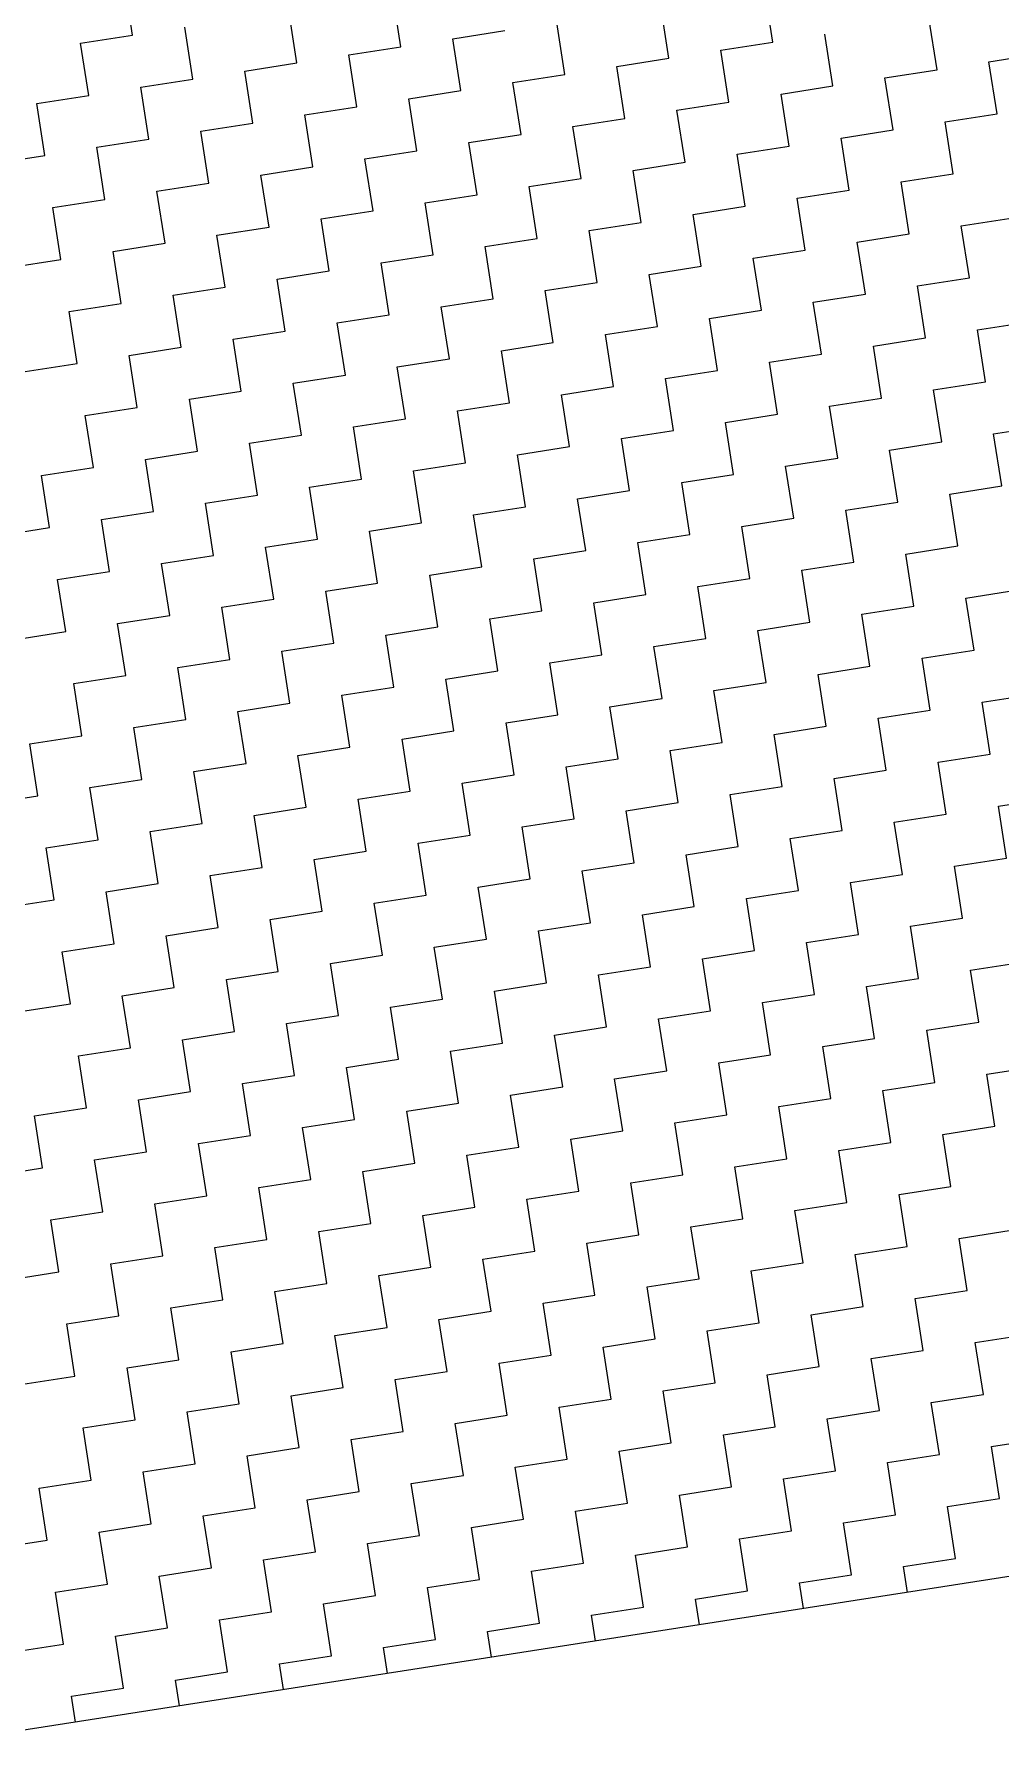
# Model space of a CAD drawing. Header units: metres. Extents: x 288492 to 290465, y 1999120 to 2001541.
# Drawn here: x 290093.8 to 290184.9, y 1999770.1 to 1999930 of the extents above; entities that cross this region are included whole.
import ezdxf

# ---------------------------------------------------------------- set-up
doc = ezdxf.new("R2010")
doc.units = ezdxf.units.M
doc.header["$MEASUREMENT"] = 0
doc.layers.add('POLY_HATCH', color=12, linetype='Continuous')

# ---------------------------------------------------------------- blocks, each defined once
blk = doc.blocks.new('25')
at = {"layer": 'POLY_HATCH', "linetype": 'Continuous'}
for p, q in [((290127.84, 1999895.61), (290127.07, 1999900.66)), ((290153.89, 1999894.39), (290153.12, 1999899.44)), ((290190.05, 1999894.7), (290189.28, 1999899.75)), ((290143.78, 1999892.85), (290143.01, 1999897.91)), ((290179.94, 1999893.16), (290179.17, 1999898.22)), ((290133.66, 1999891.32), (290132.9, 1999896.37)), ((290169.82, 1999891.63), (290169.06, 1999896.69)), ((290205.99, 1999891.94), (290205.22, 1999897)), ((290122.78, 1999894.84), (290127.84, 1999895.61)), ((290123.55, 1999889.78), (290122.78, 1999894.84)), ((290148.83, 1999893.62), (290153.89, 1999894.39)), ((290158.94, 1999895.15), (290164, 1999895.92)), ((290159.71, 1999890.1), (290158.94, 1999895.15)), ((290184.99, 1999893.93), (290190.05, 1999894.7)), ((290195.87, 1999890.41), (290195.11, 1999895.46)), ((290138.72, 1999892.08), (290143.78, 1999892.85)), ((290149.6, 1999888.56), (290148.83, 1999893.62)), ((290174.88, 1999892.4), (290179.94, 1999893.16)), ((290185.76, 1999888.87), (290184.99, 1999893.93)), ((290211.04, 1999892.71), (290216.1, 1999893.48)), ((290211.81, 1999887.65), (290211.04, 1999892.71)), ((290128.61, 1999890.55), (290133.66, 1999891.32)), ((290139.49, 1999887.03), (290138.72, 1999892.08)), ((290164.77, 1999890.86), (290169.82, 1999891.63)), ((290175.65, 1999887.34), (290174.88, 1999892.4)), ((290200.93, 1999891.17), (290205.99, 1999891.94)), ((290201.7, 1999886.12), (290200.93, 1999891.17)), ((290118.49, 1999889.02), (290123.55, 1999889.78)), ((290129.37, 1999885.49), (290128.61, 1999890.55)), ((290154.66, 1999889.33), (290159.71, 1999890.1)), ((290165.54, 1999885.81), (290164.77, 1999890.86)), ((290190.82, 1999889.64), (290195.87, 1999890.41)), ((290191.58, 1999884.58), (290190.82, 1999889.64)), ((290119.26, 1999883.96), (290118.49, 1999889.02)), ((290144.54, 1999887.8), (290149.6, 1999888.56)), ((290145.31, 1999882.74), (290144.54, 1999887.8)), ((290155.42, 1999884.27), (290154.66, 1999889.33)), ((290180.7, 1999888.11), (290185.76, 1999888.87)), ((290181.47, 1999883.05), (290180.7, 1999888.11)), ((290134.43, 1999886.26), (290139.49, 1999887.03)), ((290135.2, 1999881.2), (290134.43, 1999886.26)), ((290170.59, 1999886.57), (290175.65, 1999887.34)), ((290171.36, 1999881.52), (290170.59, 1999886.57)), ((290196.64, 1999885.35), (290201.7, 1999886.12)), ((290206.75, 1999886.89), (290211.81, 1999887.65)), ((290207.52, 1999881.83), (290206.75, 1999886.89)), ((290124.32, 1999884.73), (290129.37, 1999885.49)), ((290125.08, 1999879.67), (290124.32, 1999884.73)), ((290160.48, 1999885.04), (290165.54, 1999885.81)), ((290161.25, 1999879.98), (290160.48, 1999885.04)), ((290186.53, 1999883.82), (290191.58, 1999884.58)), ((290197.41, 1999880.29), (290196.64, 1999885.35)), ((290114.2, 1999883.19), (290119.26, 1999883.96)), ((290150.37, 1999883.51), (290155.42, 1999884.27)), ((290151.13, 1999878.45), (290150.37, 1999883.51)), ((290176.41, 1999882.28), (290181.47, 1999883.05)), ((290187.29, 1999878.76), (290186.53, 1999883.82)), ((290130.14, 1999880.44), (290135.2, 1999881.2)), ((290140.25, 1999881.97), (290145.31, 1999882.74)), ((290141.02, 1999876.92), (290140.25, 1999881.97)), ((290166.3, 1999880.75), (290171.36, 1999881.52)), ((290177.18, 1999877.23), (290176.41, 1999882.28)), ((290202.46, 1999881.06), (290207.52, 1999881.83)), ((290120.03, 1999878.9), (290125.08, 1999879.67)), ((290130.91, 1999875.38), (290130.14, 1999880.44)), ((290156.19, 1999879.22), (290161.25, 1999879.98)), ((290167.07, 1999875.69), (290166.3, 1999880.75)), ((290192.35, 1999879.53), (290197.41, 1999880.29)), ((290193.12, 1999874.47), (290192.35, 1999879.53)), ((290203.23, 1999876.01), (290202.46, 1999881.06)), ((290120.79, 1999873.85), (290120.03, 1999878.9)), ((290146.08, 1999877.68), (290151.13, 1999878.45)), ((290156.96, 1999874.16), (290156.19, 1999879.22)), ((290182.24, 1999877.99), (290187.29, 1999878.76)), ((290183, 1999872.94), (290182.24, 1999877.99)), ((290135.96, 1999876.15), (290141.02, 1999876.92)), ((290146.84, 1999872.63), (290146.08, 1999877.68)), ((290172.13, 1999876.46), (290177.18, 1999877.23)), ((290172.89, 1999871.4), (290172.13, 1999876.46)), ((290208.29, 1999876.77), (290213.34, 1999877.54)), ((290209.05, 1999871.72), (290208.29, 1999876.77)), ((290125.85, 1999874.61), (290130.91, 1999875.38)), ((290126.62, 1999869.56), (290125.85, 1999874.61)), ((290136.73, 1999871.09), (290135.96, 1999876.15)), ((290162.01, 1999874.93), (290167.07, 1999875.69)), ((290162.78, 1999869.87), (290162.01, 1999874.93)), ((290198.17, 1999875.24), (290203.23, 1999876.01)), ((290198.94, 1999870.18), (290198.17, 1999875.24)), ((290115.74, 1999873.08), (290120.79, 1999873.85)), ((290151.9, 1999873.39), (290156.96, 1999874.16)), ((290152.67, 1999868.34), (290151.9, 1999873.39)), ((290177.95, 1999872.17), (290183, 1999872.94)), ((290188.06, 1999873.7), (290193.12, 1999874.47)), ((290188.83, 1999868.65), (290188.06, 1999873.7)), ((290141.79, 1999871.86), (290146.84, 1999872.63)), ((290142.55, 1999866.8), (290141.79, 1999871.86)), ((290167.84, 1999870.64), (290172.89, 1999871.4)), ((290178.72, 1999867.11), (290177.95, 1999872.17)), ((290204, 1999870.95), (290209.05, 1999871.72)), ((290131.67, 1999870.33), (290136.73, 1999871.09)), ((290132.44, 1999865.27), (290131.67, 1999870.33)), ((290157.72, 1999869.1), (290162.78, 1999869.87)), ((290168.6, 1999865.58), (290167.84, 1999870.64)), ((290193.88, 1999869.42), (290198.94, 1999870.18)), ((290204.76, 1999865.89), (290204, 1999870.95)), ((290121.56, 1999868.79), (290126.62, 1999869.56)), ((290122.33, 1999863.74), (290121.56, 1999868.79)), ((290147.61, 1999867.57), (290152.67, 1999868.34)), ((290158.49, 1999864.05), (290157.72, 1999869.1)), ((290183.77, 1999867.88), (290188.83, 1999868.65)), ((290194.65, 1999864.36), (290193.88, 1999869.42)), ((290137.5, 1999866.04), (290142.55, 1999866.8)), ((290148.38, 1999862.51), (290147.61, 1999867.57)), ((290173.66, 1999866.35), (290178.72, 1999867.11)), ((290174.43, 1999861.29), (290173.66, 1999866.35)), ((290184.54, 1999862.82), (290183.77, 1999867.88)), ((290209.82, 1999866.66), (290214.88, 1999867.43)), ((290210.59, 1999861.6), (290209.82, 1999866.66)), ((290127.38, 1999864.5), (290132.44, 1999865.27)), ((290138.26, 1999860.98), (290137.5, 1999866.04)), ((290163.55, 1999864.81), (290168.6, 1999865.58)), ((290164.31, 1999859.76), (290163.55, 1999864.81)), ((290199.71, 1999865.13), (290204.76, 1999865.89)), ((290200.47, 1999860.07), (290199.71, 1999865.13)), ((290117.27, 1999862.97), (290122.33, 1999863.74)), ((290128.15, 1999859.45), (290127.38, 1999864.5)), ((290153.43, 1999863.28), (290158.49, 1999864.05)), ((290154.2, 1999858.22), (290153.43, 1999863.28)), ((290189.6, 1999863.59), (290194.65, 1999864.36)), ((290190.36, 1999858.54), (290189.6, 1999863.59)), ((290143.32, 1999861.75), (290148.38, 1999862.51)), ((290144.09, 1999856.69), (290143.32, 1999861.75)), ((290179.48, 1999862.06), (290184.54, 1999862.82)), ((290180.25, 1999857), (290179.48, 1999862.06)), ((290205.53, 1999860.84), (290210.59, 1999861.6)), ((290133.21, 1999860.21), (290138.26, 1999860.98)), ((290133.97, 1999855.16), (290133.21, 1999860.21)), ((290159.26, 1999858.99), (290164.31, 1999859.76)), ((290169.37, 1999860.52), (290174.43, 1999861.29)), ((290170.14, 1999855.47), (290169.37, 1999860.52)), ((290195.42, 1999859.3), (290200.47, 1999860.07)), ((290206.3, 1999855.78), (290205.53, 1999860.84)), ((290123.09, 1999858.68), (290128.15, 1999859.45)), ((290123.86, 1999853.62), (290123.09, 1999858.68)), ((290149.14, 1999857.46), (290154.2, 1999858.22)), ((290160.02, 1999853.93), (290159.26, 1999858.99)), ((290185.31, 1999857.77), (290190.36, 1999858.54)), ((290196.19, 1999854.25), (290195.42, 1999859.3)), ((290139.03, 1999855.92), (290144.09, 1999856.69)), ((290149.91, 1999852.4), (290149.14, 1999857.46)), ((290175.19, 1999856.23), (290180.25, 1999857)), ((290186.07, 1999852.71), (290185.31, 1999857.77)), ((290211.35, 1999856.55), (290216.41, 1999857.31)), ((290212.12, 1999851.49), (290211.35, 1999856.55)), ((290128.92, 1999854.39), (290133.97, 1999855.16)), ((290139.8, 1999850.87), (290139.03, 1999855.92)), ((290165.08, 1999854.7), (290170.14, 1999855.47)), ((290175.96, 1999851.18), (290175.19, 1999856.23)), ((290201.24, 1999855.01), (290206.3, 1999855.78)), ((290202.01, 1999849.96), (290201.24, 1999855.01)), ((290118.81, 1999852.86), (290123.86, 1999853.62)), ((290129.69, 1999849.33), (290128.92, 1999854.39)), ((290154.97, 1999853.17), (290160.02, 1999853.93)), ((290155.73, 1999848.11), (290154.97, 1999853.17)), ((290165.85, 1999849.64), (290165.08, 1999854.7)), ((290191.13, 1999853.48), (290196.19, 1999854.25)), ((290191.9, 1999848.42), (290191.13, 1999853.48)), ((290119.57, 1999847.8), (290118.81, 1999852.86)), ((290144.85, 1999851.63), (290149.91, 1999852.4)), ((290145.62, 1999846.58), (290144.85, 1999851.63)), ((290181.02, 1999851.95), (290186.07, 1999852.71)), ((290181.78, 1999846.89), (290181.02, 1999851.95)), ((290207.07, 1999850.72), (290212.12, 1999851.49)), ((290134.74, 1999850.1), (290139.8, 1999850.87)), ((290135.51, 1999845.04), (290134.74, 1999850.1)), ((290170.9, 1999850.41), (290175.96, 1999851.18)), ((290171.67, 1999845.36), (290170.9, 1999850.41)), ((290196.95, 1999849.19), (290202.01, 1999849.96)), ((290207.83, 1999845.67), (290207.07, 1999850.72)), ((290124.63, 1999848.57), (290129.69, 1999849.33)), ((290125.4, 1999843.51), (290124.63, 1999848.57)), ((290160.79, 1999848.88), (290165.85, 1999849.64)), ((290161.56, 1999843.82), (290160.79, 1999848.88)), ((290186.84, 1999847.66), (290191.9, 1999848.42)), ((290197.72, 1999844.13), (290196.95, 1999849.19)), ((290114.52, 1999847.03), (290119.57, 1999847.8)), ((290140.56, 1999845.81), (290145.62, 1999846.58)), ((290150.68, 1999847.34), (290155.73, 1999848.11)), ((290151.44, 1999842.29), (290150.68, 1999847.34)), ((290176.73, 1999846.12), (290181.78, 1999846.89)), ((290187.61, 1999842.6), (290186.84, 1999847.66)), ((290130.45, 1999844.28), (290135.51, 1999845.04)), ((290141.33, 1999840.75), (290140.56, 1999845.81)), ((290166.61, 1999844.59), (290171.67, 1999845.36)), ((290177.49, 1999841.07), (290176.73, 1999846.12)), ((290202.78, 1999844.9), (290207.83, 1999845.67)), ((290203.54, 1999839.84), (290202.78, 1999844.9)), ((290120.34, 1999842.74), (290125.4, 1999843.51)), ((290131.22, 1999839.22), (290130.45, 1999844.28)), ((290156.5, 1999843.05), (290161.56, 1999843.82)), ((290167.38, 1999839.53), (290166.61, 1999844.59)), ((290192.66, 1999843.37), (290197.72, 1999844.13)), ((290193.43, 1999838.31), (290192.66, 1999843.37)), ((290121.11, 1999837.69), (290120.34, 1999842.74)), ((290146.39, 1999841.52), (290151.44, 1999842.29)), ((290157.27, 1999838), (290156.5, 1999843.05)), ((290182.55, 1999841.83), (290187.61, 1999842.6)), ((290183.32, 1999836.78), (290182.55, 1999841.83)), ((290136.28, 1999839.99), (290141.33, 1999840.75)), ((290137.04, 1999834.93), (290136.28, 1999839.99)), ((290147.15, 1999836.46), (290146.39, 1999841.52)), ((290172.44, 1999840.3), (290177.49, 1999841.07)), ((290173.2, 1999835.24), (290172.44, 1999840.3)), ((290208.6, 1999840.61), (290213.66, 1999841.38)), ((290209.37, 1999835.55), (290208.6, 1999840.61)), ((290126.16, 1999838.45), (290131.22, 1999839.22)), ((290126.93, 1999833.4), (290126.16, 1999838.45)), ((290162.32, 1999838.76), (290167.38, 1999839.53)), ((290163.09, 1999833.71), (290162.32, 1999838.76)), ((290188.37, 1999837.54), (290193.43, 1999838.31)), ((290198.49, 1999839.08), (290203.54, 1999839.84)), ((290199.25, 1999834.02), (290198.49, 1999839.08)), ((290116.05, 1999836.92), (290121.11, 1999837.69)), ((290152.21, 1999837.23), (290157.27, 1999838)), ((290152.98, 1999832.17), (290152.21, 1999837.23)), ((290178.26, 1999836.01), (290183.32, 1999836.78)), ((290189.14, 1999832.49), (290188.37, 1999837.54)), ((290142.1, 1999835.7), (290147.15, 1999836.46)), ((290142.87, 1999830.64), (290142.1, 1999835.7)), ((290168.15, 1999834.48), (290173.2, 1999835.24)), ((290179.03, 1999830.95), (290178.26, 1999836.01)), ((290204.31, 1999834.79), (290209.37, 1999835.55)), ((290121.87, 1999832.63), (290126.93, 1999833.4)), ((290131.99, 1999834.16), (290137.04, 1999834.93)), ((290132.75, 1999829.11), (290131.99, 1999834.16)), ((290158.03, 1999832.94), (290163.09, 1999833.71)), ((290168.91, 1999829.42), (290168.15, 1999834.48)), ((290194.2, 1999833.25), (290199.25, 1999834.02)), ((290205.08, 1999829.73), (290204.31, 1999834.79)), ((290122.64, 1999827.57), (290121.87, 1999832.63)), ((290147.92, 1999831.41), (290152.98, 1999832.17)), ((290158.8, 1999827.89), (290158.03, 1999832.94)), ((290184.08, 1999831.72), (290189.14, 1999832.49)), ((290184.85, 1999826.66), (290184.08, 1999831.72)), ((290194.96, 1999828.2), (290194.2, 1999833.25)), ((290137.81, 1999829.87), (290142.87, 1999830.64)), ((290148.69, 1999826.35), (290147.92, 1999831.41)), ((290173.97, 1999830.19), (290179.03, 1999830.95)), ((290174.74, 1999825.13), (290173.97, 1999830.19)), ((290210.13, 1999830.5), (290215.19, 1999831.26)), ((290210.9, 1999825.44), (290210.13, 1999830.5)), ((290127.7, 1999828.34), (290132.75, 1999829.11)), ((290138.58, 1999824.82), (290137.81, 1999829.87)), ((290163.86, 1999828.65), (290168.91, 1999829.42)), ((290164.62, 1999823.6), (290163.86, 1999828.65)), ((290200.02, 1999828.96), (290205.08, 1999829.73)), ((290200.79, 1999823.91), (290200.02, 1999828.96)), ((290117.58, 1999826.81), (290122.64, 1999827.57)), ((290118.35, 1999821.75), (290117.58, 1999826.81)), ((290128.46, 1999823.28), (290127.7, 1999828.34)), ((290153.75, 1999827.12), (290158.8, 1999827.89)), ((290154.51, 1999822.06), (290153.75, 1999827.12)), ((290189.91, 1999827.43), (290194.96, 1999828.2)), ((290190.67, 1999822.37), (290189.91, 1999827.43)), ((290143.63, 1999825.58), (290148.69, 1999826.35)), ((290144.4, 1999820.53), (290143.63, 1999825.58)), ((290169.68, 1999824.36), (290174.74, 1999825.13)), ((290179.79, 1999825.9), (290184.85, 1999826.66)), ((290180.56, 1999820.84), (290179.79, 1999825.9)), ((290205.84, 1999824.67), (290210.9, 1999825.44)), ((290133.52, 1999824.05), (290138.58, 1999824.82)), ((290134.29, 1999818.99), (290133.52, 1999824.05)), ((290159.57, 1999822.83), (290164.62, 1999823.6)), ((290170.45, 1999819.31), (290169.68, 1999824.36)), ((290195.73, 1999823.14), (290200.79, 1999823.91)), ((290206.61, 1999819.62), (290205.84, 1999824.67)), ((290123.41, 1999822.52), (290128.46, 1999823.28)), ((290124.17, 1999817.46), (290123.41, 1999822.52)), ((290149.46, 1999821.29), (290154.51, 1999822.06)), ((290160.34, 1999817.77), (290159.57, 1999822.83)), ((290185.62, 1999821.61), (290190.67, 1999822.37)), ((290196.5, 1999818.08), (290195.73, 1999823.14)), ((290113.29, 1999820.98), (290118.35, 1999821.75)), ((290139.34, 1999819.76), (290144.4, 1999820.53)), ((290150.22, 1999816.24), (290149.46, 1999821.29)), ((290175.5, 1999820.07), (290180.56, 1999820.84)), ((290186.38, 1999816.55), (290185.62, 1999821.61)), ((290211.67, 1999820.38), (290216.72, 1999821.15)), ((290212.43, 1999815.33), (290211.67, 1999820.38)), ((290129.23, 1999818.23), (290134.29, 1999818.99)), ((290140.11, 1999814.7), (290139.34, 1999819.76)), ((290165.39, 1999818.54), (290170.45, 1999819.31)), ((290166.16, 1999813.48), (290165.39, 1999818.54)), ((290176.27, 1999815.02), (290175.5, 1999820.07)), ((290201.55, 1999818.85), (290206.61, 1999819.62)), ((290202.32, 1999813.79), (290201.55, 1999818.85)), ((290119.12, 1999816.69), (290124.17, 1999817.46)), ((290130, 1999813.17), (290129.23, 1999818.23)), ((290155.28, 1999817.01), (290160.34, 1999817.77)), ((290156.05, 1999811.95), (290155.28, 1999817.01)), ((290191.44, 1999817.32), (290196.5, 1999818.08)), ((290192.21, 1999812.26), (290191.44, 1999817.32)), ((290119.88, 1999811.64), (290119.12, 1999816.69)), ((290145.17, 1999815.47), (290150.22, 1999816.24)), ((290145.93, 1999810.42), (290145.17, 1999815.47)), ((290181.33, 1999815.78), (290186.38, 1999816.55)), ((290182.09, 1999810.73), (290181.33, 1999815.78)), ((290207.38, 1999814.56), (290212.43, 1999815.33)), ((290135.05, 1999813.94), (290140.11, 1999814.7)), ((290135.82, 1999808.88), (290135.05, 1999813.94)), ((290171.22, 1999814.25), (290176.27, 1999815.02)), ((290171.98, 1999809.19), (290171.22, 1999814.25)), ((290197.26, 1999813.03), (290202.32, 1999813.79)), ((290208.14, 1999809.51), (290207.38, 1999814.56)), ((290124.94, 1999812.4), (290130, 1999813.17)), ((290125.71, 1999807.35), (290124.94, 1999812.4)), ((290150.99, 1999811.18), (290156.05, 1999811.95)), ((290161.1, 1999812.72), (290166.16, 1999813.48)), ((290161.87, 1999807.66), (290161.1, 1999812.72)), ((290187.15, 1999811.49), (290192.21, 1999812.26)), ((290198.03, 1999807.97), (290197.26, 1999813.03)), ((290114.83, 1999810.87), (290119.88, 1999811.64)), ((290140.88, 1999809.65), (290145.93, 1999810.42)), ((290151.76, 1999806.13), (290150.99, 1999811.18)), ((290177.04, 1999809.96), (290182.09, 1999810.73)), ((290187.92, 1999806.44), (290187.15, 1999811.49)), ((290130.76, 1999808.11), (290135.82, 1999808.88)), ((290141.64, 1999804.59), (290140.88, 1999809.65)), ((290166.93, 1999808.43), (290171.98, 1999809.19)), ((290177.81, 1999804.9), (290177.04, 1999809.96)), ((290203.09, 1999808.74), (290208.14, 1999809.51)), ((290203.85, 1999803.68), (290203.09, 1999808.74)), ((290120.65, 1999806.58), (290125.71, 1999807.35)), ((290131.53, 1999803.06), (290130.76, 1999808.11)), ((290156.81, 1999806.89), (290161.87, 1999807.66)), ((290167.69, 1999803.37), (290166.93, 1999808.43)), ((290192.97, 1999807.2), (290198.03, 1999807.97)), ((290193.74, 1999802.15), (290192.97, 1999807.2)), ((290121.42, 1999801.52), (290120.65, 1999806.58)), ((290146.7, 1999805.36), (290151.76, 1999806.13)), ((290147.47, 1999800.3), (290146.7, 1999805.36)), ((290157.58, 1999801.84), (290156.81, 1999806.89)), ((290182.86, 1999805.67), (290187.92, 1999806.44)), ((290183.63, 1999800.61), (290182.86, 1999805.67)), ((290136.59, 1999803.82), (290141.64, 1999804.59)), ((290137.35, 1999798.77), (290136.59, 1999803.82)), ((290172.75, 1999804.14), (290177.81, 1999804.9)), ((290173.52, 1999799.08), (290172.75, 1999804.14)), ((290198.8, 1999802.91), (290203.85, 1999803.68)), ((290208.91, 1999804.45), (290213.97, 1999805.22)), ((290209.68, 1999799.39), (290208.91, 1999804.45)), ((290126.47, 1999802.29), (290131.53, 1999803.06)), ((290127.24, 1999797.23), (290126.47, 1999802.29)), ((290162.64, 1999802.6), (290167.69, 1999803.37)), ((290163.4, 1999797.55), (290162.64, 1999802.6)), ((290188.68, 1999801.38), (290193.74, 1999802.15)), ((290199.56, 1999797.86), (290198.8, 1999802.91)), ((290116.36, 1999800.76), (290121.42, 1999801.52)), ((290152.52, 1999801.07), (290157.58, 1999801.84)), ((290153.29, 1999796.01), (290152.52, 1999801.07)), ((290178.57, 1999799.85), (290183.63, 1999800.61)), ((290189.45, 1999796.32), (290188.68, 1999801.38)), ((290132.3, 1999798), (290137.35, 1999798.77)), ((290142.41, 1999799.54), (290147.47, 1999800.3)), ((290143.18, 1999794.48), (290142.41, 1999799.54)), ((290168.46, 1999798.31), (290173.52, 1999799.08)), ((290179.34, 1999794.79), (290178.57, 1999799.85)), ((290204.62, 1999798.63), (290209.68, 1999799.39)), ((290122.18, 1999796.47), (290127.24, 1999797.23)), ((290133.06, 1999792.95), (290132.3, 1999798)), ((290158.35, 1999796.78), (290163.4, 1999797.55)), ((290169.23, 1999793.26), (290168.46, 1999798.31)), ((290194.51, 1999797.09), (290199.56, 1999797.86)), ((290195.28, 1999792.04), (290194.51, 1999797.09)), ((290205.39, 1999793.57), (290204.62, 1999798.63)), ((290122.95, 1999791.41), (290122.18, 1999796.47)), ((290148.23, 1999795.25), (290153.29, 1999796.01)), ((290159.11, 1999791.72), (290158.35, 1999796.78)), ((290184.4, 1999795.56), (290189.45, 1999796.32)), ((290185.16, 1999790.5), (290184.4, 1999795.56)), ((290138.12, 1999793.71), (290143.18, 1999794.48)), ((290149, 1999790.19), (290148.23, 1999795.25)), ((290174.28, 1999794.02), (290179.34, 1999794.79)), ((290175.05, 1999788.97), (290174.28, 1999794.02)), ((290210.44, 1999794.34), (290215.5, 1999795.1)), ((290211.21, 1999789.28), (290210.44, 1999794.34)), ((290128.01, 1999792.18), (290133.06, 1999792.95)), ((290128.77, 1999787.12), (290128.01, 1999792.18)), ((290138.89, 1999788.66), (290138.12, 1999793.71)), ((290164.17, 1999792.49), (290169.23, 1999793.26)), ((290164.94, 1999787.43), (290164.17, 1999792.49)), ((290200.33, 1999792.8), (290205.39, 1999793.57)), ((290201.1, 1999787.75), (290200.33, 1999792.8)), ((290117.9, 1999790.64), (290122.95, 1999791.41)), ((290118.66, 1999785.59), (290117.9, 1999790.64)), ((290154.06, 1999790.96), (290159.11, 1999791.72)), ((290154.82, 1999785.9), (290154.06, 1999790.96)), ((290180.11, 1999789.73), (290185.16, 1999790.5)), ((290190.22, 1999791.27), (290195.28, 1999792.04)), ((290190.99, 1999786.21), (290190.22, 1999791.27)), ((290143.94, 1999789.42), (290149, 1999790.19)), ((290144.71, 1999784.37), (290143.94, 1999789.42)), ((290169.99, 1999788.2), (290175.05, 1999788.97)), ((290180.87, 1999784.68), (290180.11, 1999789.73)), ((290206.15, 1999788.51), (290211.21, 1999789.28)), ((290133.83, 1999787.89), (290138.89, 1999788.66)), ((290134.6, 1999782.83), (290133.83, 1999787.89)), ((290159.88, 1999786.67), (290164.94, 1999787.43)), ((290170.76, 1999783.14), (290169.99, 1999788.2)), ((290196.04, 1999786.98), (290201.1, 1999787.75)), ((290206.92, 1999783.46), (290206.15, 1999788.51)), ((290113.61, 1999784.82), (290118.66, 1999785.59)), ((290123.72, 1999786.36), (290128.77, 1999787.12)), ((290124.49, 1999781.3), (290123.72, 1999786.36)), ((290149.77, 1999785.13), (290154.82, 1999785.9)), ((290160.65, 1999781.61), (290159.88, 1999786.67)), ((290185.93, 1999785.44), (290190.99, 1999786.21)), ((290196.81, 1999781.92), (290196.04, 1999786.98)), ((290139.65, 1999783.6), (290144.71, 1999784.37)), ((290150.53, 1999780.08), (290149.77, 1999785.13)), ((290175.82, 1999783.91), (290180.87, 1999784.68)), ((290176.58, 1999778.85), (290175.82, 1999783.91)), ((290186.7, 1999780.39), (290185.93, 1999785.44)), ((290129.54, 1999782.07), (290134.6, 1999782.83)), ((290140.42, 1999778.54), (290139.65, 1999783.6)), ((290165.7, 1999782.38), (290170.76, 1999783.14)), ((290166.47, 1999777.32), (290165.7, 1999782.38)), ((290201.87, 1999782.69), (290206.92, 1999783.46)), ((290202.63, 1999777.63), (290201.87, 1999782.69)), ((290119.43, 1999780.53), (290124.49, 1999781.3)), ((290130.31, 1999777.01), (290129.54, 1999782.07)), ((290155.59, 1999780.84), (290160.65, 1999781.61)), ((290156.36, 1999775.79), (290155.59, 1999780.84)), ((290191.75, 1999781.16), (290196.81, 1999781.92)), ((290192.52, 1999776.1), (290191.75, 1999781.16)), ((290120.2, 1999775.48), (290119.43, 1999780.53)), ((290145.48, 1999779.31), (290150.53, 1999780.08)), ((290146.24, 1999774.25), (290145.48, 1999779.31)), ((290181.64, 1999779.62), (290186.7, 1999780.39)), ((290182.41, 1999774.57), (290181.64, 1999779.62)), ((290207.69, 1999778.4), (290212.75, 1999779.17)), ((290135.37, 1999777.78), (290140.42, 1999778.54)), ((290136.13, 1999772.72), (290135.37, 1999777.78)), ((290161.41, 1999776.55), (290166.47, 1999777.32)), ((290171.53, 1999778.09), (290176.58, 1999778.85)), ((290172.29, 1999773.03), (290171.53, 1999778.09)), ((290197.58, 1999776.87), (290202.63, 1999777.63)), ((290208.46, 1999773.34), (290207.69, 1999778.4)), ((290125.25, 1999776.24), (290130.31, 1999777.01)), ((290126.02, 1999771.19), (290125.25, 1999776.24)), ((290151.3, 1999775.02), (290156.36, 1999775.79)), ((290162.18, 1999771.5), (290161.41, 1999776.55)), ((290187.46, 1999775.33), (290192.52, 1999776.1)), ((290198.34, 1999771.81), (290197.58, 1999776.87)), ((290115.14, 1999774.71), (290120.2, 1999775.48)), ((290141.19, 1999773.49), (290146.24, 1999774.25)), ((290152.07, 1999769.96), (290151.3, 1999775.02)), ((290177.35, 1999773.8), (290182.41, 1999774.57)), ((290188.23, 1999770.28), (290187.46, 1999775.33)), ((290131.08, 1999771.95), (290136.13, 1999772.72)), ((290141.96, 1999768.43), (290141.19, 1999773.49)), ((290167.24, 1999772.26), (290172.29, 1999773.03)), ((290178.12, 1999768.74), (290177.35, 1999773.8)), ((290203.4, 1999772.58), (290208.46, 1999773.34)), ((290204.17, 1999767.52), (290203.4, 1999772.58)), ((290120.96, 1999770.42), (290126.02, 1999771.19)), ((290131.84, 1999766.9), (290131.08, 1999771.95)), ((290157.12, 1999770.73), (290162.18, 1999771.5)), ((290157.89, 1999765.67), (290157.12, 1999770.73)), ((290168, 1999767.21), (290167.24, 1999772.26)), ((290193.29, 1999771.04), (290198.34, 1999771.81)), ((290194.05, 1999765.99), (290193.29, 1999771.04)), ((290121.73, 1999765.36), (290120.96, 1999770.42)), ((290147.01, 1999769.2), (290152.07, 1999769.96)), ((290147.78, 1999764.14), (290147.01, 1999769.2)), ((290183.17, 1999769.51), (290188.23, 1999770.28)), ((290183.94, 1999764.45), (290183.17, 1999769.51)), ((290209.22, 1999768.29), (290214.28, 1999769.05)), ((290136.9, 1999767.66), (290141.96, 1999768.43)), ((290137.67, 1999762.61), (290136.9, 1999767.66)), ((290173.06, 1999767.98), (290178.12, 1999768.74)), ((290173.83, 1999762.92), (290173.06, 1999767.98)), ((290199.11, 1999766.75), (290204.17, 1999767.52)), ((290209.99, 1999763.23), (290209.22, 1999768.29)), ((290126.79, 1999766.13), (290131.84, 1999766.9)), ((290127.55, 1999761.07), (290126.79, 1999766.13)), ((290162.95, 1999766.44), (290168, 1999767.21)), ((290163.71, 1999761.38), (290162.95, 1999766.44)), ((290189, 1999765.22), (290194.05, 1999765.99)), ((290199.88, 1999761.7), (290199.11, 1999766.75)), ((290116.67, 1999764.6), (290121.73, 1999765.36)), ((290142.72, 1999763.37), (290147.78, 1999764.14)), ((290152.84, 1999764.91), (290157.89, 1999765.67)), ((290153.6, 1999759.85), (290152.84, 1999764.91)), ((290178.88, 1999763.69), (290183.94, 1999764.45)), ((290189.76, 1999760.16), (290189, 1999765.22)), ((290132.61, 1999761.84), (290137.67, 1999762.61)), ((290143.49, 1999758.32), (290142.72, 1999763.37)), ((290168.77, 1999762.15), (290173.83, 1999762.92)), ((290179.65, 1999758.63), (290178.88, 1999763.69)), ((290204.93, 1999762.46), (290209.99, 1999763.23)), ((290205.7, 1999757.41), (290204.93, 1999762.46)), ((290122.5, 1999760.31), (290127.55, 1999761.07)), ((290133.38, 1999756.78), (290132.61, 1999761.84)), ((290158.66, 1999760.62), (290163.71, 1999761.38)), ((290169.54, 1999757.1), (290168.77, 1999762.15)), ((290194.82, 1999760.93), (290199.88, 1999761.7)), ((290195.59, 1999755.87), (290194.82, 1999760.93)), ((290123.26, 1999755.25), (290122.5, 1999760.31)), ((290148.55, 1999759.08), (290153.6, 1999759.85)), ((290159.43, 1999755.56), (290158.66, 1999760.62)), ((290184.71, 1999759.4), (290189.76, 1999760.16)), ((290185.47, 1999754.34), (290184.71, 1999759.4)), ((290138.43, 1999757.55), (290143.49, 1999758.32)), ((290139.2, 1999752.49), (290138.43, 1999757.55)), ((290149.31, 1999754.03), (290148.55, 1999759.08)), ((290174.59, 1999757.86), (290179.65, 1999758.63)), ((290175.36, 1999752.81), (290174.59, 1999757.86)), ((290210.76, 1999758.17), (290215.81, 1999758.94)), ((290211.52, 1999753.12), (290210.76, 1999758.17)), ((290128.32, 1999756.02), (290133.38, 1999756.78)), ((290129.09, 1999750.96), (290128.32, 1999756.02)), ((290164.48, 1999756.33), (290169.54, 1999757.1)), ((290165.25, 1999751.27), (290164.48, 1999756.33)), ((290190.53, 1999755.11), (290195.59, 1999755.87)), ((290200.64, 1999756.64), (290205.7, 1999757.41)), ((290201.41, 1999751.58), (290200.64, 1999756.64)), ((290118.21, 1999754.48), (290123.26, 1999755.25)), ((290118.97, 1999749.43), (290118.21, 1999754.48)), ((290154.37, 1999754.79), (290159.43, 1999755.56)), ((290155.14, 1999749.74), (290154.37, 1999754.79)), ((290180.42, 1999753.57), (290185.47, 1999754.34)), ((290191.3, 1999750.05), (290190.53, 1999755.11)), ((290144.26, 1999753.26), (290149.31, 1999754.03)), ((290145.02, 1999748.2), (290144.26, 1999753.26)), ((290170.3, 1999752.04), (290175.36, 1999752.81)), ((290181.18, 1999748.52), (290180.42, 1999753.57)), ((290206.47, 1999752.35), (290211.52, 1999753.12)), ((290124.03, 1999750.19), (290129.09, 1999750.96)), ((290134.14, 1999751.73), (290139.2, 1999752.49)), ((290134.91, 1999746.67), (290134.14, 1999751.73)), ((290160.19, 1999750.51), (290165.25, 1999751.27)), ((290171.07, 1999746.98), (290170.3, 1999752.04)), ((290196.35, 1999750.82), (290201.41, 1999751.58)), ((290207.23, 1999747.29), (290206.47, 1999752.35)), ((290113.92, 1999748.66), (290118.97, 1999749.43)), ((290124.8, 1999745.14), (290124.03, 1999750.19)), ((290150.08, 1999748.97), (290155.14, 1999749.74)), ((290160.96, 1999745.45), (290160.19, 1999750.51)), ((290186.24, 1999749.28), (290191.3, 1999750.05)), ((290187.01, 1999744.23), (290186.24, 1999749.28)), ((290197.12, 1999745.76), (290196.35, 1999750.82)), ((290139.97, 1999747.44), (290145.02, 1999748.2)), ((290150.85, 1999743.91), (290150.08, 1999748.97)), ((290176.13, 1999747.75), (290181.18, 1999748.52)), ((290176.9, 1999742.69), (290176.13, 1999747.75)), ((290129.85, 1999745.9), (290134.91, 1999746.67)), ((290140.73, 1999742.38), (290139.97, 1999747.44)), ((290166.02, 1999746.22), (290171.07, 1999746.98)), ((290166.78, 1999741.16), (290166.02, 1999746.22)), ((290202.18, 1999746.53), (290207.23, 1999747.29)), ((290202.56, 1999744.03), (290202.18, 1999746.53)), ((290119.74, 1999744.37), (290124.8, 1999745.14)), ((290120.51, 1999739.31), (290119.74, 1999744.37)), ((290130.62, 1999740.85), (290129.85, 1999745.9)), ((290155.9, 1999744.68), (290160.96, 1999745.45)), ((290156.67, 1999739.63), (290155.9, 1999744.68)), ((290192.06, 1999744.99), (290197.12, 1999745.76)), ((290192.44, 1999742.49), (290192.06, 1999744.99)), ((290145.79, 1999743.15), (290150.85, 1999743.91)), ((290146.56, 1999738.09), (290145.79, 1999743.15)), ((290171.84, 1999741.93), (290176.9, 1999742.69)), ((290181.95, 1999743.46), (290187.01, 1999744.23)), ((290182.33, 1999740.96), (290181.95, 1999743.46)), ((290135.68, 1999741.61), (290140.73, 1999742.38)), ((290136.44, 1999736.56), (290135.68, 1999741.61)), ((290161.73, 1999740.39), (290166.78, 1999741.16)), ((290172.22, 1999739.42), (290171.84, 1999741.93)), ((290125.56, 1999740.08), (290130.62, 1999740.85)), ((290126.33, 1999735.02), (290125.56, 1999740.08)), ((290151.61, 1999738.86), (290156.67, 1999739.63)), ((290162.11, 1999737.89), (290161.73, 1999740.39)), ((290115.45, 1999738.55), (290120.51, 1999739.31)), ((290141.5, 1999737.32), (290146.56, 1999738.09)), ((290151.99, 1999736.35), (290151.61, 1999738.86)), ((290131.39, 1999735.79), (290136.44, 1999736.56)), ((290141.88, 1999734.82), (290141.5, 1999737.32)), ((290121.27, 1999734.26), (290126.33, 1999735.02)), ((290131.77, 1999733.28), (290131.39, 1999735.79)), ((290121.66, 1999731.74), (290121.27, 1999734.26))]:
    blk.add_line(p, q, dxfattribs=at)
at = {"layer": 'POLY_HATCH'}
blk.add_line((290382.58, 1999771.37), (290116, 1999730.89), dxfattribs=at)

msp = doc.modelspace()

# ---------------------------------------------------------------- block references
at = {"xscale": 0.9698261639439751, "yscale": 0.9698261639439751, "zscale": 0.9698261639439751, "rotation": 0.222768048152709}
msp.add_blockref('25', (16272.72, 59299.43), dxfattribs=at)

doc.saveas('drawing.dxf')
